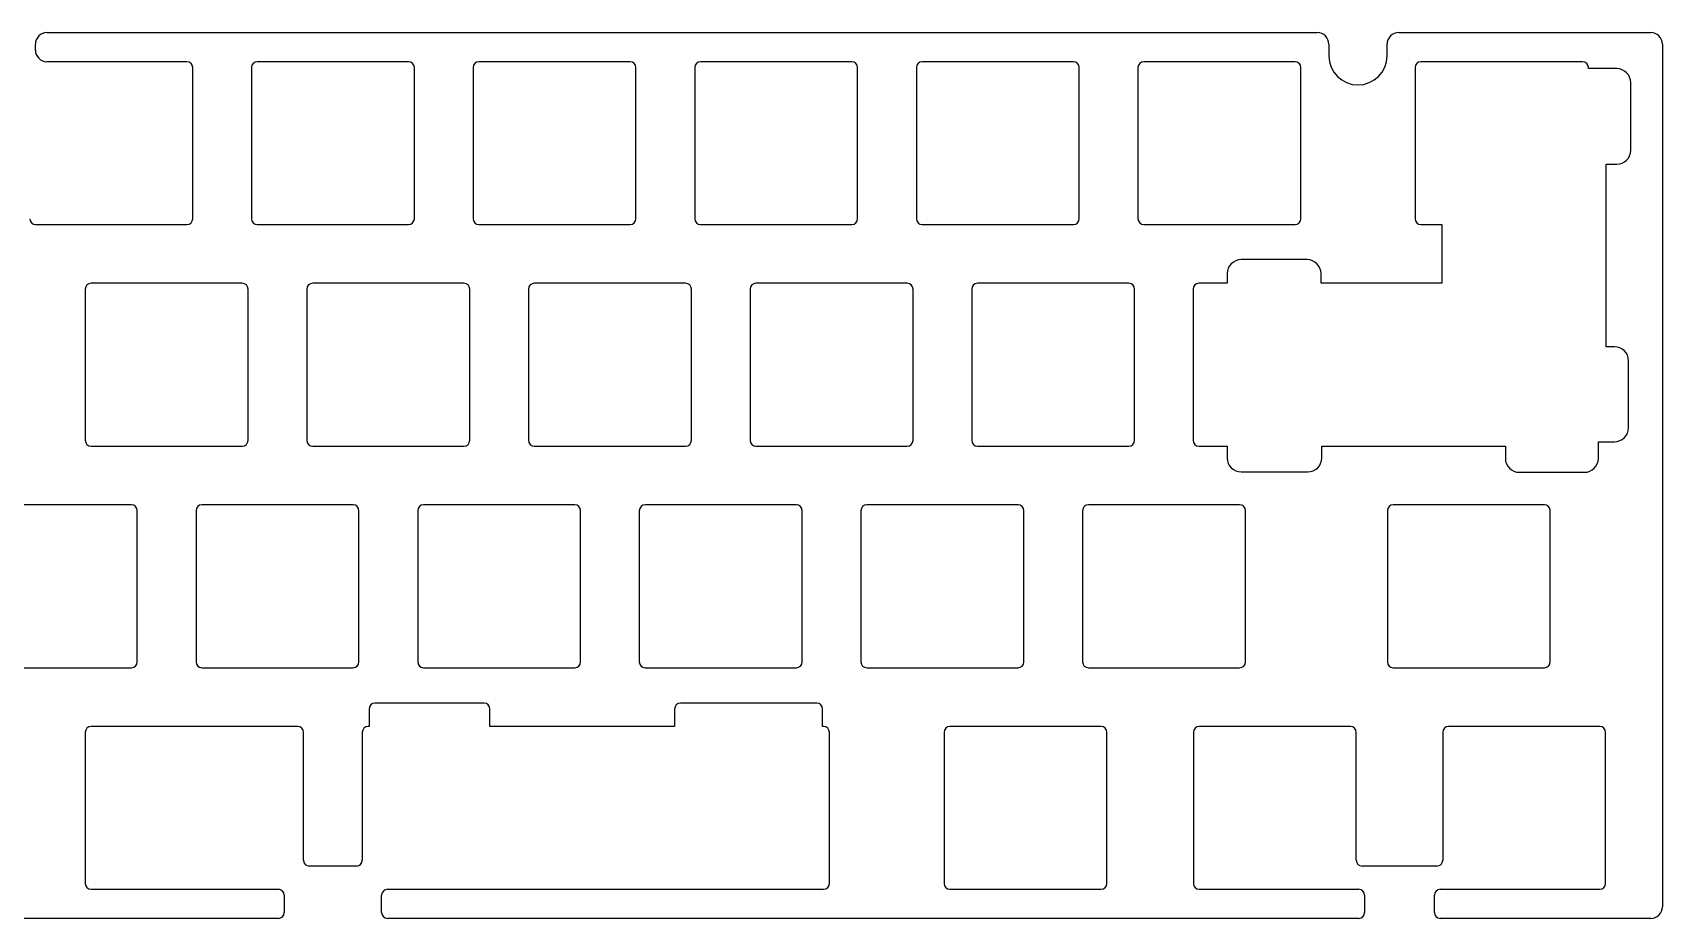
# Model space of a CAD drawing. Header units: millimetres. Extents: x -119 to 129, y -43 to 33.
# Drawn here: x -11 to 129.1, y -43.3 to 32.8 of the extents above; entities that cross this region are included whole.
import ezdxf

# ---------------------------------------------------------------- set-up
doc = ezdxf.new("R2010")
doc.units = ezdxf.units.MM
for name, color, linetype in [('Shape', 7, 'CONTINUOUS'), ('Shape001', 7, 'CONTINUOUS'), ('Shape002', 7, 'CONTINUOUS'), ('Shape003', 7, 'CONTINUOUS'), ('Shape004', 7, 'CONTINUOUS'), ('Shape005', 7, 'CONTINUOUS'), ('Shape006', 7, 'CONTINUOUS'), ('Shape007', 7, 'CONTINUOUS'), ('Shape008', 7, 'CONTINUOUS'), ('Shape009', 7, 'CONTINUOUS'), ('Shape010', 7, 'CONTINUOUS'), ('Shape011', 7, 'CONTINUOUS'), ('Shape012', 7, 'CONTINUOUS'), ('Shape013', 7, 'CONTINUOUS'), ('Shape014', 7, 'CONTINUOUS'), ('Shape015', 7, 'CONTINUOUS'), ('Shape016', 7, 'CONTINUOUS'), ('Shape017', 7, 'CONTINUOUS'), ('Shape018', 7, 'CONTINUOUS'), ('Shape019', 7, 'CONTINUOUS'), ('Shape020', 7, 'CONTINUOUS'), ('Shape021', 7, 'CONTINUOUS'), ('Shape022', 7, 'CONTINUOUS'), ('Shape023', 7, 'CONTINUOUS'), ('Shape024', 7, 'CONTINUOUS'), ('Shape025', 7, 'CONTINUOUS'), ('Shape026', 7, 'CONTINUOUS'), ('Shape027', 7, 'CONTINUOUS'), ('Shape028', 7, 'CONTINUOUS'), ('Shape029', 7, 'CONTINUOUS'), ('Shape030', 7, 'CONTINUOUS'), ('Shape031', 7, 'CONTINUOUS'), ('Shape032', 7, 'CONTINUOUS'), ('Shape033', 7, 'CONTINUOUS'), ('Shape034', 7, 'CONTINUOUS'), ('Shape035', 7, 'CONTINUOUS'), ('Shape036', 7, 'CONTINUOUS'), ('Shape037', 7, 'CONTINUOUS'), ('Shape038', 7, 'CONTINUOUS'), ('Shape039', 7, 'CONTINUOUS'), ('Shape040', 7, 'CONTINUOUS'), ('Shape041', 7, 'CONTINUOUS'), ('Shape042', 7, 'CONTINUOUS'), ('Shape043', 7, 'CONTINUOUS'), ('Shape044', 7, 'CONTINUOUS'), ('Shape045', 7, 'CONTINUOUS'), ('Shape046', 7, 'CONTINUOUS'), ('Shape047', 7, 'CONTINUOUS'), ('Shape048', 7, 'CONTINUOUS'), ('Shape049', 7, 'CONTINUOUS'), ('Shape050', 7, 'CONTINUOUS'), ('Shape051', 7, 'CONTINUOUS'), ('Shape052', 7, 'CONTINUOUS'), ('Shape080', 7, 'CONTINUOUS'), ('Shape081', 7, 'CONTINUOUS'), ('Shape082', 7, 'CONTINUOUS'), ('Shape083', 7, 'CONTINUOUS'), ('Shape084', 7, 'CONTINUOUS'), ('Shape085', 7, 'CONTINUOUS'), ('Shape086', 7, 'CONTINUOUS'), ('Shape087', 7, 'CONTINUOUS'), ('Shape088', 7, 'CONTINUOUS'), ('Shape089', 7, 'CONTINUOUS'), ('Shape090', 7, 'CONTINUOUS'), ('Shape091', 7, 'CONTINUOUS'), ('Shape092', 7, 'CONTINUOUS'), ('Shape093', 7, 'CONTINUOUS'), ('Shape094', 7, 'CONTINUOUS'), ('Shape095', 7, 'CONTINUOUS'), ('Shape096', 7, 'CONTINUOUS'), ('Shape097', 7, 'CONTINUOUS'), ('Shape098', 7, 'CONTINUOUS'), ('Shape099', 7, 'CONTINUOUS'), ('Shape100', 7, 'CONTINUOUS'), ('Shape101', 7, 'CONTINUOUS'), ('Shape102', 7, 'CONTINUOUS'), ('Shape103', 7, 'CONTINUOUS'), ('Shape104', 7, 'CONTINUOUS'), ('Shape105', 7, 'CONTINUOUS'), ('Shape106', 7, 'CONTINUOUS'), ('Shape107', 7, 'CONTINUOUS'), ('Shape108', 7, 'CONTINUOUS'), ('Shape109', 7, 'CONTINUOUS'), ('Shape110', 7, 'CONTINUOUS'), ('Shape111', 7, 'CONTINUOUS'), ('Shape112', 7, 'CONTINUOUS'), ('Shape113', 7, 'CONTINUOUS'), ('Shape114', 7, 'CONTINUOUS'), ('Shape115', 7, 'CONTINUOUS'), ('Shape116', 7, 'CONTINUOUS'), ('Shape117', 7, 'CONTINUOUS'), ('Shape118', 7, 'CONTINUOUS'), ('Shape119', 7, 'CONTINUOUS'), ('Shape152', 7, 'CONTINUOUS'), ('Shape153', 7, 'CONTINUOUS'), ('Shape154', 7, 'CONTINUOUS'), ('Shape155', 7, 'CONTINUOUS'), ('Shape156', 7, 'CONTINUOUS'), ('Shape157', 7, 'CONTINUOUS'), ('Shape158', 7, 'CONTINUOUS'), ('Shape159', 7, 'CONTINUOUS'), ('Shape160', 7, 'CONTINUOUS'), ('Shape161', 7, 'CONTINUOUS'), ('Shape162', 7, 'CONTINUOUS'), ('Shape163', 7, 'CONTINUOUS'), ('Shape164', 7, 'CONTINUOUS'), ('Shape165', 7, 'CONTINUOUS'), ('Shape166', 7, 'CONTINUOUS'), ('Shape167', 7, 'CONTINUOUS'), ('Shape168', 7, 'CONTINUOUS'), ('Shape169', 7, 'CONTINUOUS'), ('Shape170', 7, 'CONTINUOUS'), ('Shape171', 7, 'CONTINUOUS'), ('Shape172', 7, 'CONTINUOUS'), ('Shape173', 7, 'CONTINUOUS'), ('Shape174', 7, 'CONTINUOUS'), ('Shape175', 7, 'CONTINUOUS'), ('Shape176', 7, 'CONTINUOUS'), ('Shape177', 7, 'CONTINUOUS'), ('Shape178', 7, 'CONTINUOUS'), ('Shape179', 7, 'CONTINUOUS'), ('Shape180', 7, 'CONTINUOUS'), ('Shape181', 7, 'CONTINUOUS'), ('Shape182', 7, 'CONTINUOUS'), ('Shape183', 7, 'CONTINUOUS'), ('Shape184', 7, 'CONTINUOUS'), ('Shape185', 7, 'CONTINUOUS'), ('Shape186', 7, 'CONTINUOUS'), ('Shape187', 7, 'CONTINUOUS'), ('Shape188', 7, 'CONTINUOUS'), ('Shape189', 7, 'CONTINUOUS'), ('Shape190', 7, 'CONTINUOUS'), ('Shape191', 7, 'CONTINUOUS'), ('Shape232', 7, 'CONTINUOUS'), ('Shape233', 7, 'CONTINUOUS'), ('Shape234', 7, 'CONTINUOUS'), ('Shape235', 7, 'CONTINUOUS'), ('Shape236', 7, 'CONTINUOUS'), ('Shape237', 7, 'CONTINUOUS'), ('Shape238', 7, 'CONTINUOUS'), ('Shape239', 7, 'CONTINUOUS'), ('Shape240', 7, 'CONTINUOUS'), ('Shape241', 7, 'CONTINUOUS'), ('Shape242', 7, 'CONTINUOUS'), ('Shape243', 7, 'CONTINUOUS'), ('Shape244', 7, 'CONTINUOUS'), ('Shape245', 7, 'CONTINUOUS'), ('Shape246', 7, 'CONTINUOUS'), ('Shape247', 7, 'CONTINUOUS'), ('Shape248', 7, 'CONTINUOUS'), ('Shape249', 7, 'CONTINUOUS'), ('Shape250', 7, 'CONTINUOUS'), ('Shape251', 7, 'CONTINUOUS'), ('Shape252', 7, 'CONTINUOUS'), ('Shape253', 7, 'CONTINUOUS'), ('Shape254', 7, 'CONTINUOUS'), ('Shape255', 7, 'CONTINUOUS'), ('Shape256', 7, 'CONTINUOUS'), ('Shape257', 7, 'CONTINUOUS'), ('Shape258', 7, 'CONTINUOUS'), ('Shape259', 7, 'CONTINUOUS'), ('Shape260', 7, 'CONTINUOUS'), ('Shape261', 7, 'CONTINUOUS'), ('Shape262', 7, 'CONTINUOUS'), ('Shape263', 7, 'CONTINUOUS'), ('Shape264', 7, 'CONTINUOUS'), ('Shape265', 7, 'CONTINUOUS'), ('Shape266', 7, 'CONTINUOUS'), ('Shape267', 7, 'CONTINUOUS'), ('Shape268', 7, 'CONTINUOUS'), ('Shape269', 7, 'CONTINUOUS'), ('Shape270', 7, 'CONTINUOUS'), ('Shape271', 7, 'CONTINUOUS'), ('Shape272', 7, 'CONTINUOUS'), ('Shape309', 7, 'CONTINUOUS'), ('Shape310', 7, 'CONTINUOUS'), ('Shape311', 7, 'CONTINUOUS'), ('Shape312', 7, 'CONTINUOUS'), ('Shape313', 7, 'CONTINUOUS'), ('Shape314', 7, 'CONTINUOUS'), ('Shape315', 7, 'CONTINUOUS'), ('Shape316', 7, 'CONTINUOUS'), ('Shape337', 7, 'CONTINUOUS'), ('Shape338', 7, 'CONTINUOUS'), ('Shape339', 7, 'CONTINUOUS'), ('Shape340', 7, 'CONTINUOUS'), ('Shape341', 7, 'CONTINUOUS'), ('Shape342', 7, 'CONTINUOUS'), ('Shape343', 7, 'CONTINUOUS'), ('Shape344', 7, 'CONTINUOUS'), ('Shape345', 7, 'CONTINUOUS'), ('Shape346', 7, 'CONTINUOUS'), ('Shape347', 7, 'CONTINUOUS'), ('Shape348', 7, 'CONTINUOUS'), ('Shape349', 7, 'CONTINUOUS'), ('Shape350', 7, 'CONTINUOUS'), ('Shape351', 7, 'CONTINUOUS'), ('Shape352', 7, 'CONTINUOUS'), ('Shape353', 7, 'CONTINUOUS'), ('Shape354', 7, 'CONTINUOUS'), ('Shape355', 7, 'CONTINUOUS'), ('Shape356', 7, 'CONTINUOUS'), ('Shape357', 7, 'CONTINUOUS'), ('Shape358', 7, 'CONTINUOUS'), ('Shape359', 7, 'CONTINUOUS'), ('Shape360', 7, 'CONTINUOUS'), ('Shape361', 7, 'CONTINUOUS'), ('Shape362', 7, 'CONTINUOUS'), ('Shape363', 7, 'CONTINUOUS'), ('Shape364', 7, 'CONTINUOUS'), ('Shape365', 7, 'CONTINUOUS'), ('Shape366', 7, 'CONTINUOUS'), ('Shape367', 7, 'CONTINUOUS'), ('Shape368', 7, 'CONTINUOUS'), ('Shape369', 7, 'CONTINUOUS'), ('Shape370', 7, 'CONTINUOUS'), ('Shape371', 7, 'CONTINUOUS'), ('Shape372', 7, 'CONTINUOUS'), ('Shape373', 7, 'CONTINUOUS'), ('Shape374', 7, 'CONTINUOUS'), ('Shape375', 7, 'CONTINUOUS'), ('Shape376', 7, 'CONTINUOUS'), ('Shape377', 7, 'CONTINUOUS'), ('Shape378', 7, 'CONTINUOUS'), ('Shape379', 7, 'CONTINUOUS'), ('Shape380', 7, 'CONTINUOUS'), ('Shape381', 7, 'CONTINUOUS'), ('Shape382', 7, 'CONTINUOUS'), ('Shape383', 7, 'CONTINUOUS'), ('Shape384', 7, 'CONTINUOUS'), ('Shape385', 7, 'CONTINUOUS'), ('Shape386', 7, 'CONTINUOUS'), ('Shape387', 7, 'CONTINUOUS'), ('Shape388', 7, 'CONTINUOUS'), ('Shape389', 7, 'CONTINUOUS'), ('Shape390', 7, 'CONTINUOUS'), ('Shape391', 7, 'CONTINUOUS'), ('Shape392', 7, 'CONTINUOUS'), ('Shape393', 7, 'CONTINUOUS'), ('Shape394', 7, 'CONTINUOUS'), ('Shape395', 7, 'CONTINUOUS'), ('Shape396', 7, 'CONTINUOUS'), ('Shape397', 7, 'CONTINUOUS'), ('Shape398', 7, 'CONTINUOUS'), ('Shape399', 7, 'CONTINUOUS'), ('Shape400', 7, 'CONTINUOUS'), ('Shape401', 7, 'CONTINUOUS'), ('Shape402', 7, 'CONTINUOUS'), ('Shape403', 7, 'CONTINUOUS'), ('Shape452', 7, 'CONTINUOUS'), ('Shape453', 7, 'CONTINUOUS'), ('Shape454', 7, 'CONTINUOUS'), ('Shape455', 7, 'CONTINUOUS'), ('Shape456', 7, 'CONTINUOUS'), ('Shape457', 7, 'CONTINUOUS'), ('Shape458', 7, 'CONTINUOUS'), ('Shape459', 7, 'CONTINUOUS'), ('Shape460', 7, 'CONTINUOUS'), ('Shape461', 7, 'CONTINUOUS'), ('Shape462', 7, 'CONTINUOUS'), ('Shape463', 7, 'CONTINUOUS'), ('Shape464', 7, 'CONTINUOUS')]:
    doc.layers.add(name, color=color, linetype=linetype)

msp = doc.modelspace()

# ---------------------------------------------------------------- linework, layer by layer
at = {"layer": 'Shape'}
msp.add_line((105.909, -21.7594), (118.909, -21.7594), dxfattribs=at)
at = {"layer": 'Shape001'}
msp.add_arc((118.909, -21.2594), 0.5, -90, 0, dxfattribs=at)
at = {"layer": 'Shape002'}
msp.add_line((119.409, -21.2594), (119.409, -8.25945), dxfattribs=at)
at = {"layer": 'Shape003'}
msp.add_arc((118.909, -8.25945), 0.5, 0, 90, dxfattribs=at)
at = {"layer": 'Shape004'}
msp.add_line((118.909, -7.75945), (105.909, -7.75945), dxfattribs=at)
at = {"layer": 'Shape005'}
msp.add_arc((105.909, -8.25945), 0.5, 90, 180, dxfattribs=at)
at = {"layer": 'Shape006'}
msp.add_line((105.409, -8.25945), (105.409, -21.2594), dxfattribs=at)
at = {"layer": 'Shape007'}
msp.add_arc((105.909, -21.2594), 0.5, 180, -90, dxfattribs=at)
at = {"layer": 'Shape008'}
msp.add_line((79.7149, -21.7594), (92.7149, -21.7594), dxfattribs=at)
at = {"layer": 'Shape009'}
msp.add_arc((92.7149, -21.2594), 0.5, -90, 0, dxfattribs=at)
at = {"layer": 'Shape010'}
msp.add_line((93.2149, -21.2594), (93.2149, -8.25945), dxfattribs=at)
at = {"layer": 'Shape011'}
msp.add_arc((92.7149, -8.25945), 0.5, 0, 90, dxfattribs=at)
at = {"layer": 'Shape012'}
msp.add_line((92.7149, -7.75945), (79.7149, -7.75945), dxfattribs=at)
at = {"layer": 'Shape013'}
msp.add_arc((79.7149, -8.25945), 0.5, 90, 180, dxfattribs=at)
at = {"layer": 'Shape014'}
msp.add_line((79.2149, -8.25945), (79.2149, -21.2594), dxfattribs=at)
at = {"layer": 'Shape015'}
msp.add_arc((79.7149, -21.2594), 0.5, 180, -90, dxfattribs=at)
at = {"layer": 'Shape016'}
msp.add_line((60.6649, -21.7594), (73.6649, -21.7594), dxfattribs=at)
at = {"layer": 'Shape017'}
msp.add_arc((73.6649, -21.2594), 0.5, -90, 0, dxfattribs=at)
at = {"layer": 'Shape018'}
msp.add_line((74.1649, -21.2594), (74.1649, -8.25945), dxfattribs=at)
at = {"layer": 'Shape019'}
msp.add_arc((73.6649, -8.25945), 0.5, 0, 90, dxfattribs=at)
at = {"layer": 'Shape020'}
msp.add_line((73.6649, -7.75945), (60.6649, -7.75945), dxfattribs=at)
at = {"layer": 'Shape021'}
msp.add_arc((60.6649, -8.25945), 0.5, 90, 180, dxfattribs=at)
at = {"layer": 'Shape022'}
msp.add_line((60.1649, -8.25945), (60.1649, -21.2594), dxfattribs=at)
at = {"layer": 'Shape023'}
msp.add_arc((60.6649, -21.2594), 0.5, 180, -90, dxfattribs=at)
at = {"layer": 'Shape024'}
msp.add_line((41.6149, -21.7594), (54.6149, -21.7594), dxfattribs=at)
at = {"layer": 'Shape025'}
msp.add_arc((54.6149, -21.2594), 0.5, -90, 0, dxfattribs=at)
at = {"layer": 'Shape026'}
msp.add_line((55.1149, -21.2594), (55.1149, -8.25945), dxfattribs=at)
at = {"layer": 'Shape027'}
msp.add_arc((54.6149, -8.25945), 0.5, 0, 90, dxfattribs=at)
at = {"layer": 'Shape028'}
msp.add_line((54.6149, -7.75945), (41.6149, -7.75945), dxfattribs=at)
at = {"layer": 'Shape029'}
msp.add_arc((41.6149, -8.25945), 0.5, 90, 180, dxfattribs=at)
at = {"layer": 'Shape030'}
msp.add_line((41.1149, -8.25945), (41.1149, -21.2594), dxfattribs=at)
at = {"layer": 'Shape031'}
msp.add_arc((41.6149, -21.2594), 0.5, 180, -90, dxfattribs=at)
at = {"layer": 'Shape032'}
msp.add_line((22.5649, -21.7594), (35.5649, -21.7594), dxfattribs=at)
at = {"layer": 'Shape033'}
msp.add_arc((35.5649, -21.2594), 0.5, -90, 0, dxfattribs=at)
at = {"layer": 'Shape034'}
msp.add_line((36.0649, -21.2594), (36.0649, -8.25945), dxfattribs=at)
at = {"layer": 'Shape035'}
msp.add_arc((35.5649, -8.25945), 0.5, 0, 90, dxfattribs=at)
at = {"layer": 'Shape036'}
msp.add_line((35.5649, -7.75945), (22.5649, -7.75945), dxfattribs=at)
at = {"layer": 'Shape037'}
msp.add_arc((22.5649, -8.25945), 0.5, 90, 180, dxfattribs=at)
at = {"layer": 'Shape038'}
msp.add_line((22.0649, -8.25945), (22.0649, -21.2594), dxfattribs=at)
at = {"layer": 'Shape039'}
msp.add_arc((22.5649, -21.2594), 0.5, 180, -90, dxfattribs=at)
at = {"layer": 'Shape040'}
msp.add_line((3.5149, -21.7594), (16.5149, -21.7594), dxfattribs=at)
at = {"layer": 'Shape041'}
msp.add_arc((16.5149, -21.2594), 0.5, -90, 0, dxfattribs=at)
at = {"layer": 'Shape042'}
msp.add_line((17.0149, -21.2594), (17.0149, -8.25945), dxfattribs=at)
at = {"layer": 'Shape043'}
msp.add_arc((16.5149, -8.25945), 0.5, 0, 90, dxfattribs=at)
at = {"layer": 'Shape044'}
msp.add_line((16.5149, -7.75945), (3.5149, -7.75945), dxfattribs=at)
at = {"layer": 'Shape045'}
msp.add_arc((3.5149, -8.25945), 0.5, 90, 180, dxfattribs=at)
at = {"layer": 'Shape046'}
msp.add_line((3.0149, -8.25945), (3.0149, -21.2594), dxfattribs=at)
at = {"layer": 'Shape047'}
msp.add_arc((3.5149, -21.2594), 0.5, 180, -90, dxfattribs=at)
at = {"layer": 'Shape048'}
msp.add_line((-15.5351, -21.7594), (-2.5351, -21.7594), dxfattribs=at)
at = {"layer": 'Shape049'}
msp.add_arc((-2.5351, -21.2594), 0.5, -90, 0, dxfattribs=at)
at = {"layer": 'Shape050'}
msp.add_line((-2.0351, -21.2594), (-2.0351, -8.25945), dxfattribs=at)
at = {"layer": 'Shape051'}
msp.add_arc((-2.5351, -8.25945), 0.5, 0, 90, dxfattribs=at)
at = {"layer": 'Shape052'}
msp.add_line((-2.5351, -7.75945), (-15.5351, -7.75945), dxfattribs=at)
at = {"layer": 'Shape080'}
msp.add_line((70.1899, -2.70945), (83.1899, -2.70945), dxfattribs=at)
at = {"layer": 'Shape081'}
msp.add_arc((83.1899, -2.20945), 0.5, -90, 0, dxfattribs=at)
at = {"layer": 'Shape082'}
msp.add_line((83.6899, -2.20945), (83.6899, 10.7906), dxfattribs=at)
at = {"layer": 'Shape083'}
msp.add_arc((83.1899, 10.7906), 0.5, 0, 90, dxfattribs=at)
at = {"layer": 'Shape084'}
msp.add_line((83.1899, 11.2906), (70.1899, 11.2906), dxfattribs=at)
at = {"layer": 'Shape085'}
msp.add_arc((70.1899, 10.7906), 0.5, 90, 180, dxfattribs=at)
at = {"layer": 'Shape086'}
msp.add_line((69.6899, 10.7906), (69.6899, -2.20945), dxfattribs=at)
at = {"layer": 'Shape087'}
msp.add_arc((70.1899, -2.20945), 0.5, 180, -90, dxfattribs=at)
at = {"layer": 'Shape088'}
msp.add_line((51.1399, -2.70945), (64.1399, -2.70945), dxfattribs=at)
at = {"layer": 'Shape089'}
msp.add_arc((64.1399, -2.20945), 0.5, -90, 0, dxfattribs=at)
at = {"layer": 'Shape090'}
msp.add_line((64.6399, -2.20945), (64.6399, 10.7906), dxfattribs=at)
at = {"layer": 'Shape091'}
msp.add_arc((64.1399, 10.7906), 0.5, 0, 90, dxfattribs=at)
at = {"layer": 'Shape092'}
msp.add_line((64.1399, 11.2906), (51.1399, 11.2906), dxfattribs=at)
at = {"layer": 'Shape093'}
msp.add_arc((51.1399, 10.7906), 0.5, 90, 180, dxfattribs=at)
at = {"layer": 'Shape094'}
msp.add_line((50.6399, 10.7906), (50.6399, -2.20945), dxfattribs=at)
at = {"layer": 'Shape095'}
msp.add_arc((51.1399, -2.20945), 0.5, 180, -90, dxfattribs=at)
at = {"layer": 'Shape096'}
msp.add_line((32.0899, -2.70945), (45.0899, -2.70945), dxfattribs=at)
at = {"layer": 'Shape097'}
msp.add_arc((45.0899, -2.20945), 0.5, -90, 0, dxfattribs=at)
at = {"layer": 'Shape098'}
msp.add_line((45.5899, -2.20945), (45.5899, 10.7906), dxfattribs=at)
at = {"layer": 'Shape099'}
msp.add_arc((45.0899, 10.7906), 0.5, 0, 90, dxfattribs=at)
at = {"layer": 'Shape100'}
msp.add_line((45.0899, 11.2906), (32.0899, 11.2906), dxfattribs=at)
at = {"layer": 'Shape101'}
msp.add_arc((32.0899, 10.7906), 0.5, 90, 180, dxfattribs=at)
at = {"layer": 'Shape102'}
msp.add_line((31.5899, 10.7906), (31.5899, -2.20945), dxfattribs=at)
at = {"layer": 'Shape103'}
msp.add_arc((32.0899, -2.20945), 0.5, 180, -90, dxfattribs=at)
at = {"layer": 'Shape104'}
msp.add_line((13.0399, -2.70945), (26.0399, -2.70945), dxfattribs=at)
at = {"layer": 'Shape105'}
msp.add_arc((26.0399, -2.20945), 0.5, -90, 0, dxfattribs=at)
at = {"layer": 'Shape106'}
msp.add_line((26.5399, -2.20945), (26.5399, 10.7906), dxfattribs=at)
at = {"layer": 'Shape107'}
msp.add_arc((26.0399, 10.7906), 0.5, 0, 90, dxfattribs=at)
at = {"layer": 'Shape108'}
msp.add_line((26.0399, 11.2906), (13.0399, 11.2906), dxfattribs=at)
at = {"layer": 'Shape109'}
msp.add_arc((13.0399, 10.7906), 0.5, 90, 180, dxfattribs=at)
at = {"layer": 'Shape110'}
msp.add_line((12.5399, 10.7906), (12.5399, -2.20945), dxfattribs=at)
at = {"layer": 'Shape111'}
msp.add_arc((13.0399, -2.20945), 0.5, 180, -90, dxfattribs=at)
at = {"layer": 'Shape112'}
msp.add_line((-6.0101, -2.70945), (6.9899, -2.70945), dxfattribs=at)
at = {"layer": 'Shape113'}
msp.add_arc((6.9899, -2.20945), 0.5, -90, 0, dxfattribs=at)
at = {"layer": 'Shape114'}
msp.add_line((7.4899, -2.20945), (7.4899, 10.7906), dxfattribs=at)
at = {"layer": 'Shape115'}
msp.add_arc((6.9899, 10.7906), 0.5, 0, 90, dxfattribs=at)
at = {"layer": 'Shape116'}
msp.add_line((6.9899, 11.2906), (-6.0101, 11.2906), dxfattribs=at)
at = {"layer": 'Shape117'}
msp.add_arc((-6.0101, 10.7906), 0.5, 90, 180, dxfattribs=at)
at = {"layer": 'Shape118'}
msp.add_line((-6.5101, 10.7906), (-6.5101, -2.20945), dxfattribs=at)
at = {"layer": 'Shape119'}
msp.add_arc((-6.0101, -2.20945), 0.5, 180, -90, dxfattribs=at)
at = {"layer": 'Shape152'}
msp.add_line((84.4774, 16.3406), (97.4774, 16.3406), dxfattribs=at)
at = {"layer": 'Shape153'}
msp.add_arc((97.4774, 16.8406), 0.5, -90, 0, dxfattribs=at)
at = {"layer": 'Shape154'}
msp.add_line((97.9774, 16.8406), (97.9774, 29.8406), dxfattribs=at)
at = {"layer": 'Shape155'}
msp.add_arc((97.4774, 29.8406), 0.5, 0, 90, dxfattribs=at)
at = {"layer": 'Shape156'}
msp.add_line((97.4774, 30.3406), (84.4774, 30.3406), dxfattribs=at)
at = {"layer": 'Shape157'}
msp.add_arc((84.4774, 29.8406), 0.5, 90, 180, dxfattribs=at)
at = {"layer": 'Shape158'}
msp.add_line((83.9774, 29.8406), (83.9774, 16.8406), dxfattribs=at)
at = {"layer": 'Shape159'}
msp.add_arc((84.4774, 16.8406), 0.5, 180, -90, dxfattribs=at)
at = {"layer": 'Shape160'}
msp.add_line((65.4274, 16.3406), (78.4274, 16.3406), dxfattribs=at)
at = {"layer": 'Shape161'}
msp.add_arc((78.4274, 16.8406), 0.5, -90, 0, dxfattribs=at)
at = {"layer": 'Shape162'}
msp.add_line((78.9274, 16.8406), (78.9274, 29.8406), dxfattribs=at)
at = {"layer": 'Shape163'}
msp.add_arc((78.4274, 29.8406), 0.5, 0, 90, dxfattribs=at)
at = {"layer": 'Shape164'}
msp.add_line((78.4274, 30.3406), (65.4274, 30.3406), dxfattribs=at)
at = {"layer": 'Shape165'}
msp.add_arc((65.4274, 29.8406), 0.5, 90, 180, dxfattribs=at)
at = {"layer": 'Shape166'}
msp.add_line((64.9274, 29.8406), (64.9274, 16.8406), dxfattribs=at)
at = {"layer": 'Shape167'}
msp.add_arc((65.4274, 16.8406), 0.5, 180, -90, dxfattribs=at)
at = {"layer": 'Shape168'}
msp.add_line((46.3774, 16.3406), (59.3774, 16.3406), dxfattribs=at)
at = {"layer": 'Shape169'}
msp.add_arc((59.3774, 16.8406), 0.5, -90, 0, dxfattribs=at)
at = {"layer": 'Shape170'}
msp.add_line((59.8774, 16.8406), (59.8774, 29.8406), dxfattribs=at)
at = {"layer": 'Shape171'}
msp.add_arc((59.3774, 29.8406), 0.5, 0, 90, dxfattribs=at)
at = {"layer": 'Shape172'}
msp.add_line((59.3774, 30.3406), (46.3774, 30.3406), dxfattribs=at)
at = {"layer": 'Shape173'}
msp.add_arc((46.3774, 29.8406), 0.5, 90, 180, dxfattribs=at)
at = {"layer": 'Shape174'}
msp.add_line((45.8774, 29.8406), (45.8774, 16.8406), dxfattribs=at)
at = {"layer": 'Shape175'}
msp.add_arc((46.3774, 16.8406), 0.5, 180, -90, dxfattribs=at)
at = {"layer": 'Shape176'}
msp.add_line((27.3274, 16.3406), (40.3274, 16.3406), dxfattribs=at)
at = {"layer": 'Shape177'}
msp.add_arc((40.3274, 16.8406), 0.5, -90, 0, dxfattribs=at)
at = {"layer": 'Shape178'}
msp.add_line((40.8274, 16.8406), (40.8274, 29.8406), dxfattribs=at)
at = {"layer": 'Shape179'}
msp.add_arc((40.3274, 29.8406), 0.5, 0, 90, dxfattribs=at)
at = {"layer": 'Shape180'}
msp.add_line((40.3274, 30.3406), (27.3274, 30.3406), dxfattribs=at)
at = {"layer": 'Shape181'}
msp.add_arc((27.3274, 29.8406), 0.5, 90, 180, dxfattribs=at)
at = {"layer": 'Shape182'}
msp.add_line((26.8274, 29.8406), (26.8274, 16.8406), dxfattribs=at)
at = {"layer": 'Shape183'}
msp.add_arc((27.3274, 16.8406), 0.5, 180, -90, dxfattribs=at)
at = {"layer": 'Shape184'}
msp.add_line((8.2774, 16.3406), (21.2774, 16.3406), dxfattribs=at)
at = {"layer": 'Shape185'}
msp.add_arc((21.2774, 16.8406), 0.5, -90, 0, dxfattribs=at)
at = {"layer": 'Shape186'}
msp.add_line((21.7774, 16.8406), (21.7774, 29.8406), dxfattribs=at)
at = {"layer": 'Shape187'}
msp.add_arc((21.2774, 29.8406), 0.5, 0, 90, dxfattribs=at)
at = {"layer": 'Shape188'}
msp.add_line((21.2774, 30.3406), (8.2774, 30.3406), dxfattribs=at)
at = {"layer": 'Shape189'}
msp.add_arc((8.2774, 29.8406), 0.5, 90, 180, dxfattribs=at)
at = {"layer": 'Shape190'}
msp.add_line((7.7774, 29.8406), (7.7774, 16.8406), dxfattribs=at)
at = {"layer": 'Shape191'}
msp.add_arc((8.2774, 16.8406), 0.5, 180, -90, dxfattribs=at)
at = {"layer": 'Shape232'}
msp.add_line((99.7112, 11.2902), (99.7112, 12.1221), dxfattribs=at)
at = {"layer": 'Shape233'}
msp.add_arc((98.5112, 12.1221), 1.2, 0, 90, dxfattribs=at)
at = {"layer": 'Shape234'}
msp.add_line((98.5112, 13.3221), (92.8456, 13.3221), dxfattribs=at)
at = {"layer": 'Shape235'}
msp.add_arc((92.8456, 12.1221), 1.2, 90, 180, dxfattribs=at)
at = {"layer": 'Shape236'}
msp.add_line((91.6456, 12.1221), (91.6456, 11.2902), dxfattribs=at)
at = {"layer": 'Shape237'}
msp.add_line((91.6456, 11.2902), (89.2127, 11.2902), dxfattribs=at)
at = {"layer": 'Shape238'}
msp.add_arc((89.2127, 10.7902), 0.5, 90, 180, dxfattribs=at)
at = {"layer": 'Shape239'}
msp.add_line((88.7127, 10.7902), (88.7127, -2.2091), dxfattribs=at)
at = {"layer": 'Shape240'}
msp.add_arc((89.2127, -2.2091), 0.5, 180, -90, dxfattribs=at)
at = {"layer": 'Shape241'}
msp.add_line((89.2127, -2.7091), (91.6456, -2.7091), dxfattribs=at)
at = {"layer": 'Shape242'}
msp.add_line((91.6456, -2.7091), (91.6456, -3.72622), dxfattribs=at)
at = {"layer": 'Shape243'}
msp.add_arc((92.8456, -3.72622), 1.2, 180, -90, dxfattribs=at)
at = {"layer": 'Shape244'}
msp.add_line((92.8456, -4.92622), (98.5723, -4.92622), dxfattribs=at)
at = {"layer": 'Shape245'}
msp.add_arc((98.5723, -3.72622), 1.2, -90, 0, dxfattribs=at)
at = {"layer": 'Shape246'}
msp.add_line((99.7723, -3.72622), (99.7723, -2.7091), dxfattribs=at)
at = {"layer": 'Shape247'}
msp.add_line((99.7723, -2.7091), (115.554, -2.7091), dxfattribs=at)
at = {"layer": 'Shape248'}
msp.add_line((115.554, -2.7091), (115.554, -3.75844), dxfattribs=at)
at = {"layer": 'Shape249'}
msp.add_arc((116.754, -3.75844), 1.2, 180, -90, dxfattribs=at)
at = {"layer": 'Shape250'}
msp.add_line((116.754, -4.95844), (122.345, -4.95844), dxfattribs=at)
at = {"layer": 'Shape251'}
msp.add_arc((122.345, -3.75844), 1.2, -90, 0, dxfattribs=at)
at = {"layer": 'Shape252'}
msp.add_line((123.545, -3.75844), (123.545, -2.33204), dxfattribs=at)
at = {"layer": 'Shape253'}
msp.add_line((123.545, -2.33204), (124.935, -2.33204), dxfattribs=at)
at = {"layer": 'Shape254'}
msp.add_arc((124.935, -1.13204), 1.2, -90, 0, dxfattribs=at)
at = {"layer": 'Shape255'}
msp.add_line((126.135, -1.13204), (126.135, 4.63023), dxfattribs=at)
at = {"layer": 'Shape256'}
msp.add_arc((124.935, 4.63023), 1.2, 0, 90, dxfattribs=at)
at = {"layer": 'Shape257'}
msp.add_line((124.935, 5.83023), (124.222, 5.83023), dxfattribs=at)
at = {"layer": 'Shape258'}
msp.add_line((124.222, 5.83023), (124.222, 21.5215), dxfattribs=at)
at = {"layer": 'Shape259'}
msp.add_line((124.222, 21.5215), (125.129, 21.5215), dxfattribs=at)
at = {"layer": 'Shape260'}
msp.add_arc((125.129, 22.7215), 1.2, -90, 0, dxfattribs=at)
at = {"layer": 'Shape261'}
msp.add_line((126.329, 22.7215), (126.329, 28.5403), dxfattribs=at)
at = {"layer": 'Shape262'}
msp.add_arc((125.129, 28.5403), 1.2, 0, 90, dxfattribs=at)
at = {"layer": 'Shape263'}
msp.add_line((125.129, 29.7403), (122.694, 29.7403), dxfattribs=at)
at = {"layer": 'Shape264'}
msp.add_line((122.694, 29.7403), (122.694, 29.8402), dxfattribs=at)
at = {"layer": 'Shape265'}
msp.add_arc((122.194, 29.8402), 0.5, 0, 90, dxfattribs=at)
at = {"layer": 'Shape266'}
msp.add_line((122.194, 30.3402), (108.29, 30.3402), dxfattribs=at)
at = {"layer": 'Shape267'}
msp.add_arc((108.29, 29.8402), 0.5, 90, 180, dxfattribs=at)
at = {"layer": 'Shape268'}
msp.add_line((107.79, 29.8402), (107.79, 16.8409), dxfattribs=at)
at = {"layer": 'Shape269'}
msp.add_arc((108.29, 16.8409), 0.5, 180, -90, dxfattribs=at)
at = {"layer": 'Shape270'}
msp.add_line((108.29, 16.3409), (110.092, 16.3409), dxfattribs=at)
at = {"layer": 'Shape271'}
msp.add_line((110.092, 16.3409), (110.092, 11.2902), dxfattribs=at)
at = {"layer": 'Shape272'}
msp.add_line((110.092, 11.2902), (99.7112, 11.2902), dxfattribs=at)
at = {"layer": 'Shape309'}
msp.add_line((80.8086, -26.8094), (67.8086, -26.8094), dxfattribs=at)
at = {"layer": 'Shape310'}
msp.add_arc((67.8086, -27.3094), 0.5, 90, 180, dxfattribs=at)
at = {"layer": 'Shape311'}
msp.add_line((67.3086, -27.3094), (67.3086, -40.3094), dxfattribs=at)
at = {"layer": 'Shape312'}
msp.add_arc((67.8086, -40.3094), 0.5, 180, -90, dxfattribs=at)
at = {"layer": 'Shape313'}
msp.add_line((67.8086, -40.8094), (80.8086, -40.8094), dxfattribs=at)
at = {"layer": 'Shape314'}
msp.add_arc((80.8086, -40.3094), 0.5, -90, 0, dxfattribs=at)
at = {"layer": 'Shape315'}
msp.add_line((81.3086, -40.3094), (81.3086, -27.3094), dxfattribs=at)
at = {"layer": 'Shape316'}
msp.add_arc((80.8086, -27.3094), 0.5, 0, 90, dxfattribs=at)
at = {"layer": 'Shape337'}
msp.add_line((105.384, 30.8406), (105.384, 31.8406), dxfattribs=at)
at = {"layer": 'Shape338'}
msp.add_arc((106.384, 31.8406), 1, 90, 180, dxfattribs=at)
at = {"layer": 'Shape339'}
msp.add_line((106.384, 32.8406), (128.052, 32.8406), dxfattribs=at)
at = {"layer": 'Shape340'}
msp.add_arc((128.052, 31.8406), 1, 0, 90, dxfattribs=at)
at = {"layer": 'Shape341'}
msp.add_line((129.052, 31.8406), (129.052, -42.3094), dxfattribs=at)
at = {"layer": 'Shape342'}
msp.add_arc((128.052, -42.3094), 1, -90, 0, dxfattribs=at)
at = {"layer": 'Shape343'}
msp.add_line((128.052, -43.3094), (109.956, -43.3094), dxfattribs=at)
at = {"layer": 'Shape344'}
msp.add_arc((109.956, -42.8094), 0.5, 180, -90, dxfattribs=at)
at = {"layer": 'Shape345'}
msp.add_line((109.456, -42.8094), (109.456, -41.3094), dxfattribs=at)
at = {"layer": 'Shape346'}
msp.add_arc((109.956, -41.3094), 0.5, 90, 180, dxfattribs=at)
at = {"layer": 'Shape347'}
msp.add_line((109.956, -40.8094), (123.671, -40.8094), dxfattribs=at)
at = {"layer": 'Shape348'}
msp.add_arc((123.671, -40.3094), 0.5, -90, 0, dxfattribs=at)
at = {"layer": 'Shape349'}
msp.add_line((124.171, -40.3094), (124.171, -27.3094), dxfattribs=at)
at = {"layer": 'Shape350'}
msp.add_arc((123.671, -27.3094), 0.5, 0, 90, dxfattribs=at)
at = {"layer": 'Shape351'}
msp.add_line((123.671, -26.8094), (110.671, -26.8094), dxfattribs=at)
at = {"layer": 'Shape352'}
msp.add_arc((110.671, -27.3094), 0.5, 90, 180, dxfattribs=at)
at = {"layer": 'Shape353'}
msp.add_line((110.171, -27.3094), (110.171, -38.3094), dxfattribs=at)
at = {"layer": 'Shape354'}
msp.add_arc((109.671, -38.3094), 0.5, -90, 0, dxfattribs=at)
at = {"layer": 'Shape355'}
msp.add_line((109.671, -38.8094), (103.24, -38.8094), dxfattribs=at)
at = {"layer": 'Shape356'}
msp.add_arc((103.24, -38.3094), 0.5, 180, -90, dxfattribs=at)
at = {"layer": 'Shape357'}
msp.add_line((102.74, -38.3094), (102.74, -27.3094), dxfattribs=at)
at = {"layer": 'Shape358'}
msp.add_arc((102.24, -27.3094), 0.5, 0, 90, dxfattribs=at)
at = {"layer": 'Shape359'}
msp.add_line((102.24, -26.8094), (89.2399, -26.8094), dxfattribs=at)
at = {"layer": 'Shape360'}
msp.add_arc((89.2399, -27.3094), 0.5, 90, 180, dxfattribs=at)
at = {"layer": 'Shape361'}
msp.add_line((88.7399, -27.3094), (88.7399, -40.3094), dxfattribs=at)
at = {"layer": 'Shape362'}
msp.add_arc((89.2399, -40.3094), 0.5, 180, -90, dxfattribs=at)
at = {"layer": 'Shape363'}
msp.add_line((89.2399, -40.8094), (102.956, -40.8094), dxfattribs=at)
at = {"layer": 'Shape364'}
msp.add_arc((102.956, -41.3094), 0.5, 0, 90, dxfattribs=at)
at = {"layer": 'Shape365'}
msp.add_line((103.456, -41.3094), (103.456, -42.8094), dxfattribs=at)
at = {"layer": 'Shape366'}
msp.add_arc((102.956, -42.8094), 0.5, -90, 0, dxfattribs=at)
at = {"layer": 'Shape367'}
msp.add_line((102.956, -43.3094), (19.468, -43.3094), dxfattribs=at)
at = {"layer": 'Shape368'}
msp.add_arc((19.468, -42.8094), 0.5, 180, -90, dxfattribs=at)
at = {"layer": 'Shape369'}
msp.add_line((18.968, -42.8094), (18.968, -41.3094), dxfattribs=at)
at = {"layer": 'Shape370'}
msp.add_arc((19.468, -41.3094), 0.5, 90, 180, dxfattribs=at)
at = {"layer": 'Shape371'}
msp.add_line((19.468, -40.8094), (56.9566, -40.8094), dxfattribs=at)
at = {"layer": 'Shape372'}
msp.add_arc((56.9566, -40.3094), 0.5, -90, 0, dxfattribs=at)
at = {"layer": 'Shape373'}
msp.add_line((57.4566, -40.3094), (57.4566, -27.3094), dxfattribs=at)
at = {"layer": 'Shape374'}
msp.add_arc((56.9566, -27.3094), 0.5, 0, 90, dxfattribs=at)
at = {"layer": 'Shape375'}
msp.add_line((56.9566, -26.8094), (56.8696, -26.8094), dxfattribs=at)
at = {"layer": 'Shape376'}
msp.add_line((56.8696, -26.8094), (56.8696, -25.3094), dxfattribs=at)
at = {"layer": 'Shape377'}
msp.add_arc((56.3696, -25.3094), 0.5, 0, 90, dxfattribs=at)
at = {"layer": 'Shape378'}
msp.add_line((56.3696, -24.8094), (44.6466, -24.8094), dxfattribs=at)
at = {"layer": 'Shape379'}
msp.add_arc((44.6466, -25.3094), 0.5, 90, 180, dxfattribs=at)
at = {"layer": 'Shape380'}
msp.add_line((44.1466, -25.3094), (44.1466, -26.8094), dxfattribs=at)
at = {"layer": 'Shape381'}
msp.add_line((44.1466, -26.8094), (28.2706, -26.8094), dxfattribs=at)
at = {"layer": 'Shape382'}
msp.add_line((28.2706, -26.8094), (28.2706, -25.3094), dxfattribs=at)
at = {"layer": 'Shape383'}
msp.add_arc((27.7706, -25.3094), 0.5, 0, 90, dxfattribs=at)
at = {"layer": 'Shape384'}
msp.add_line((27.7706, -24.8094), (18.3894, -24.8094), dxfattribs=at)
at = {"layer": 'Shape385'}
msp.add_arc((18.3894, -25.3094), 0.5, 90, 180, dxfattribs=at)
at = {"layer": 'Shape386'}
msp.add_line((17.8894, -25.3094), (17.8894, -26.8094), dxfattribs=at)
at = {"layer": 'Shape387'}
msp.add_line((17.8894, -26.8094), (17.8024, -26.8094), dxfattribs=at)
at = {"layer": 'Shape388'}
msp.add_arc((17.8024, -27.3094), 0.5, 90, 180, dxfattribs=at)
at = {"layer": 'Shape389'}
msp.add_line((17.3024, -27.3094), (17.3024, -38.3094), dxfattribs=at)
at = {"layer": 'Shape390'}
msp.add_arc((16.8024, -38.3094), 0.5, -90, 0, dxfattribs=at)
at = {"layer": 'Shape391'}
msp.add_line((16.8024, -38.8094), (12.7524, -38.8094), dxfattribs=at)
at = {"layer": 'Shape392'}
msp.add_arc((12.7524, -38.3094), 0.5, 180, -90, dxfattribs=at)
at = {"layer": 'Shape393'}
msp.add_line((12.2524, -38.3094), (12.2524, -27.3094), dxfattribs=at)
at = {"layer": 'Shape394'}
msp.add_arc((11.7524, -27.3094), 0.5, 0, 90, dxfattribs=at)
at = {"layer": 'Shape395'}
msp.add_line((11.7524, -26.8094), (-6.0101, -26.8094), dxfattribs=at)
at = {"layer": 'Shape396'}
msp.add_arc((-6.0101, -27.3094), 0.5, 90, 180, dxfattribs=at)
at = {"layer": 'Shape397'}
msp.add_line((-6.5101, -27.3094), (-6.5101, -40.3094), dxfattribs=at)
at = {"layer": 'Shape398'}
msp.add_arc((-6.0101, -40.3094), 0.5, 180, -90, dxfattribs=at)
at = {"layer": 'Shape399'}
msp.add_line((-6.0101, -40.8094), (10.0868, -40.8094), dxfattribs=at)
at = {"layer": 'Shape400'}
msp.add_arc((10.0868, -41.3094), 0.5, 0, 90, dxfattribs=at)
at = {"layer": 'Shape401'}
msp.add_line((10.5868, -41.3094), (10.5868, -42.8094), dxfattribs=at)
at = {"layer": 'Shape402'}
msp.add_arc((10.0868, -42.8094), 0.5, -90, 0, dxfattribs=at)
at = {"layer": 'Shape403'}
msp.add_line((10.0868, -43.3094), (-92.4507, -43.3094), dxfattribs=at)
at = {"layer": 'Shape452'}
msp.add_arc((-10.7726, 16.8406), 0.5, 180, -90, dxfattribs=at)
at = {"layer": 'Shape453'}
msp.add_line((-10.7726, 16.3406), (2.2274, 16.3406), dxfattribs=at)
at = {"layer": 'Shape454'}
msp.add_arc((2.2274, 16.8406), 0.5, -90, 0, dxfattribs=at)
at = {"layer": 'Shape455'}
msp.add_line((2.7274, 16.8406), (2.7274, 29.8406), dxfattribs=at)
at = {"layer": 'Shape456'}
msp.add_arc((2.2274, 29.8406), 0.5, 0, 90, dxfattribs=at)
at = {"layer": 'Shape457'}
msp.add_line((2.2274, 30.3406), (-9.7976, 30.3406), dxfattribs=at)
at = {"layer": 'Shape458'}
msp.add_arc((-9.7976, 31.3406), 1, 180, -90, dxfattribs=at)
at = {"layer": 'Shape459'}
msp.add_line((-10.7976, 31.3406), (-10.7976, 31.8406), dxfattribs=at)
at = {"layer": 'Shape460'}
msp.add_arc((-9.7976, 31.8406), 1, 90, 180, dxfattribs=at)
at = {"layer": 'Shape461'}
msp.add_line((-9.7976, 32.8406), (99.3836, 32.8406), dxfattribs=at)
at = {"layer": 'Shape462'}
msp.add_arc((99.3836, 31.8406), 1, 0, 90, dxfattribs=at)
at = {"layer": 'Shape463'}
msp.add_line((100.384, 31.8406), (100.384, 30.8406), dxfattribs=at)
at = {"layer": 'Shape464'}
msp.add_arc((102.884, 30.8406), 2.5, 180, -0.0000088, dxfattribs=at)

doc.saveas('drawing.dxf')
